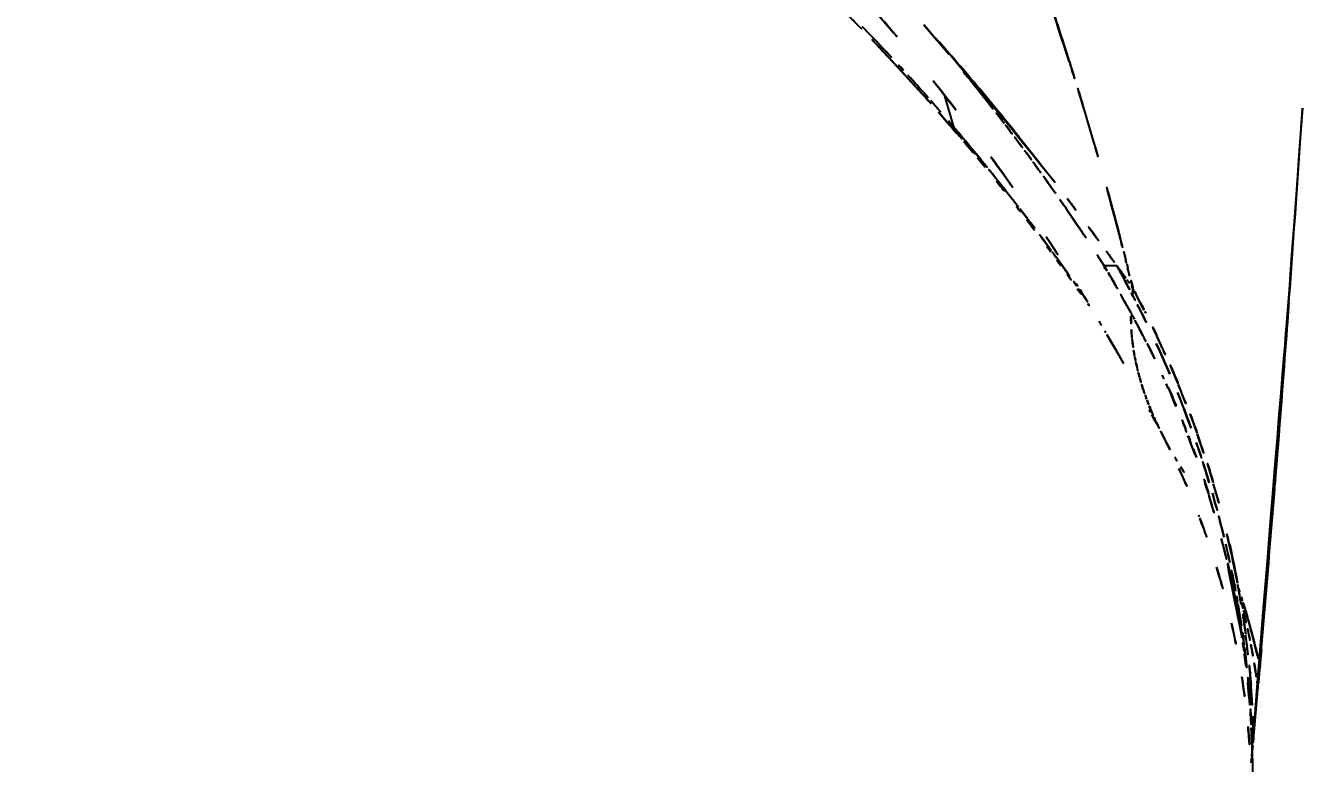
# Model space of a CAD drawing. Extents: x 16296660632 to 16296668616, y -37409619871 to -37409616241.
# Drawn here: x 16296666260.93 to 16296666274.26, y -37409616805.33 to -37409616797.63 of the extents above; entities that cross this region are included whole.
import ezdxf

# ---------------------------------------------------------------- set-up
doc = ezdxf.new("R2010")
doc.units = 0
doc.header["$LTSCALE"] = 10
doc.header["$MEASUREMENT"] = 0
doc.header["$PDMODE"] = 3
doc.header["$PDSIZE"] = -10
doc.layers.get('0').update_dxf_attribs({"linetype": 'CONTINUOUS'})
doc.layers.get('DEFPOINTS').update_dxf_attribs({"linetype": 'CONTINUOUS'})
doc.styles.add('Daelim Dimension', font='')
doc.styles.get('Daelim Dimension').set_extended_font_data('나눔고딕')
doc.dimstyles.new('DEFAULT', dxfattribs={"dimscale": 2, "dimtxt": 2, "dimasz": 2, "dimexe": 0, "dimexo": 2, "dimgap": 1, "dimtad": 1, "dimdec": 1, "dimzin": 9, "dimdsep": 46, "dimtxsty": 'Daelim Dimension', "dimcen": 0.5, "dimclrd": 252, "dimclre": 252, "dimclrt": 3, "dimadec": 1, "dimazin": 0, "dimtfac": 1, "dimtdec": 1, "dimtix": 1, "dimtmove": 0, "dimatfit": 3, "dimfxl": 1, "dimtolj": 1, "dimtzin": 1, "dimlwd": 9, "dimlwe": 9, "dimarcsym": 0})

# ---------------------------------------------------------------- blocks, each defined once
blk = doc.blocks.new('*D16')
at = {"color": 5, "lineweight": 9, "transparency": 16777216}
for p, q in [((16296666467.47109, -37409616640.80376), (16296666467.47109, -37409616937.17432)), ((16296666147.47109, -37409616641.1646), (16296666147.47109, -37409616937.17432)), ((16296666151.47109, -37409616937.17432), (16296666463.47109, -37409616937.17432))]:
    blk.add_line(p, q, dxfattribs=at)
at = {"color": 5, "transparency": 16777216}
for points in [[(16296666151.47109, -37409616936.50766), (16296666151.47109, -37409616937.84099), (16296666147.47109, -37409616937.17432)], [(16296666463.47109, -37409616936.50766), (16296666463.47109, -37409616937.84099), (16296666467.47109, -37409616937.17432)]]:
    blk.add_solid(points, dxfattribs=at)
at = {"layer": 'DEFPOINTS', "color": 0, "transparency": 16777216}
for p in [(16296666467.47109, -37409616636.80376), (16296666147.47109, -37409616637.1646), (16296666467.47109, -37409616937.17432)]:
    blk.add_point(p, dxfattribs=at)
at = {"color": 7, "transparency": 16777216, "insert": (16296666291.23105, -37409616918.8224), "char_height": 30, "attachment_point": 5, "style": 'Daelim Dimension'}
blk.add_mtext('\\A1;320', dxfattribs=at)

msp = doc.modelspace()

# ---------------------------------------------------------------- linework, layer by layer
at = {"linetype": 'Continuous'}
for p, q in [((16296666270.52173, -37409616798.359207), (16296666270.615959, -37409616798.683563)), ((16296666272.321199, -37409616800.132828), (16296666272.18895, -37409616800.132828)), ((16296666272.200331, -37409616800.169891), (16296666272.189011, -37409616800.13295)), ((16296666272.469391, -37409616800.625999), (16296666272.473049, -37409616800.637833)), ((16296666273.28927, -37409616802.540199), (16296666273.27844, -37409616802.50592)), ((16296666273.73431, -37409616805.203667), (16296666274.073139, -37409616821.574501))]:
    msp.add_line(p, q, dxfattribs=at)
for points, start_tangent, end_tangent in [([(16296666271.82469, -37409616798.00174), (16296666271.334351, -37409616796.556641)], (-0.302504083, 0.953148089), (-0.339669918, 0.940544708)), ([(16296666269.778589, -37409616797.454758), (16296666270.40254, -37409616798.202522)], (0.657638521, -0.753333642), (0.623458231, -0.781856658)), ([(16296666269.524361, -37409616797.528122), (16296666269.603201, -37409616797.607918), (16296666269.76409, -37409616797.773293)], (0.704683884, -0.709521405), (0.693557856, -0.720400931)), ([(16296666269.661909, -37409616797.634956), (16296666269.90103, -37409616797.885483), (16296666270.140129, -37409616798.143822)], (0.696110413, -0.717934741), (0.673512058, -0.739176236)), ([(16296666269.966761, -37409616797.955437), (16296666269.841061, -37409616797.821793), (16296666269.59577, -37409616797.567413)], (-0.682023369, 0.73133038), (-0.699926647, 0.714214736)), ([(16296666270.306431, -37409616797.617447), (16296666270.97286, -37409616798.425041)], (0.655585466, -0.755120982), (0.617729206, -0.786390887)), ([(16296666270.564751, -37409616797.908821), (16296666270.306431, -37409616797.617447)], (-0.657780744, 0.753209462), (-0.669009654, 0.743253713)), ([(16296666269.76409, -37409616797.773293), (16296666269.8463, -37409616797.859154), (16296666270.100309, -37409616798.130402), (16296666270.366461, -37409616798.424797), (16296666270.45817, -37409616798.528793)], (0.693557856, -0.720400931), (0.659079166, -0.752073569)), ([(16296666270.094179, -37409616798.093262), (16296666269.966761, -37409616797.955437)], (-0.675695856, 0.737180514), (-0.682023369, 0.73133038)), ([(16296666270.97287, -37409616798.425041), (16296666270.306721, -37409616797.617889)], (-0.617910885, 0.786248141), (-0.654862183, 0.755748319)), ([(16296666270.56464, -37409616797.908913), (16296666271.07655, -37409616798.512604), (16296666271.802851, -37409616799.431763)], (0.65773528, -0.753249163), (0.605054423, -0.796184115)), ([(16296666271.82538, -37409616798.001534), (16296666271.966761, -37409616798.458931)], (0.301514129, -0.953461709), (0.289066754, -0.957308943)), ([(16296666270.352819, -37409616798.380463), (16296666270.222919, -37409616798.234947), (16296666270.094179, -37409616798.093262)], (-0.662646726, 0.748932117), (-0.675695856, 0.737180514)), ([(16296666270.140129, -37409616798.143822), (16296666270.352739, -37409616798.380531)], (0.673512058, -0.739176236), (0.662861727, -0.748741832)), ([(16296666271.675831, -37409616799.265518), (16296666271.00465, -37409616798.425598), (16296666270.564751, -37409616797.908821)], (-0.610230658, 0.792223797), (-0.657780744, 0.753209462)), ([(16296666270.40254, -37409616798.202522), (16296666271.005581, -37409616798.994789)], (0.623458231, -0.781856658), (0.587640376, -0.809122233)), ([(16296666271.96661, -37409616798.458969), (16296666271.82469, -37409616798.00174)], (-0.2903134, 0.956931622), (-0.302504083, 0.953148089)), ([(16296666270.37862, -37409616798.409813), (16296666270.61606, -37409616798.68354)], (0.661529304, -0.749919315), (0.648912292, -0.760863219)), ([(16296666270.483891, -37409616798.529961), (16296666270.352819, -37409616798.380463)], (-0.655818426, 0.754918666), (-0.662646726, 0.748932117)), ([(16296666270.45817, -37409616798.528793), (16296666270.646231, -37409616798.746269), (16296666270.763109, -37409616798.884407)], (0.659079166, -0.752073569), (0.642700107, -0.766117858)), ([(16296666270.97286, -37409616798.425041), (16296666271.11665, -37409616798.610046)], (0.617729207, -0.786390887), (0.60951365, -0.792775574)), ([(16296666271.116671, -37409616798.610039), (16296666270.97287, -37409616798.425041)], (-0.609508656, 0.792779414), (-0.617910885, 0.786248141)), ([(16296666271.966761, -37409616798.458931), (16296666272.35775, -37409616799.855431)], (0.289066754, -0.957308943), (0.249695498, -0.968324408)), ([(16296666274.258921, -37409616798.489273), (16296666274.02018, -37409616801.823341), (16296666273.83033, -37409616804.141212)], (-0.065403279, -0.997858913), (-0.086997639, -0.996208518)), ([(16296666270.61606, -37409616798.68354), (16296666270.483891, -37409616798.529961)], (-0.648759426, 0.760993566), (-0.655818427, 0.754918665)), ([(16296666271.11665, -37409616798.610046), (16296666271.18474, -37409616798.699074)], (0.60951365, -0.792775574), (0.605532115, -0.79582087)), ([(16296666271.184759, -37409616798.699074), (16296666271.116671, -37409616798.610039)], (-0.605474038, 0.795865057), (-0.609508656, 0.792779414)), ([(16296666270.615959, -37409616798.683563), (16296666270.892969, -37409616799.014931)], (0.648836636, -0.760927737), (0.633884017, -0.773428117)), ([(16296666270.61599, -37409616798.683601), (16296666270.66927, -37409616798.762329)], (0.537316593, -0.843380625), (0.582978104, -0.812487864)), ([(16296666270.669069, -37409616798.762444), (16296666270.61606, -37409616798.68354)], (-0.578139024, 0.815938275), (-0.536911652, 0.843638476)), ([(16296666270.68766, -37409616798.768242), (16296666270.680929, -37409616798.760292), (16296666270.616039, -37409616798.683548)], (-0.646112805, 0.763241929), (-0.643886617, 0.765120921)), ([(16296666270.66927, -37409616798.762329), (16296666270.76063, -37409616798.879128)], (0.582978104, -0.812487864), (0.647535058, -0.762035661)), ([(16296666270.76313, -37409616798.884399), (16296666270.669069, -37409616798.762444)], (-0.642480793, 0.766301789), (-0.578139024, 0.815938275)), ([(16296666270.892981, -37409616799.014931), (16296666270.87463, -37409616798.992569), (16296666270.807249, -37409616798.910957), (16296666270.73946, -37409616798.829643), (16296666270.68766, -37409616798.768242)], (-0.633888215, 0.773424677), (-0.646112806, 0.763241929)), ([(16296666271.18474, -37409616798.699074), (16296666271.2978, -37409616798.848984)], (0.605532115, -0.79582087), (0.598786174, -0.800908932)), ([(16296666271.2978, -37409616798.848984), (16296666271.184759, -37409616798.699074)], (-0.598692729, 0.800978786), (-0.605474038, 0.795865057)), ([(16296666270.759939, -37409616798.879707), (16296666270.78203, -37409616798.906197)], (0.640855834, -0.767661253), (0.64010661, -0.768286097)), ([(16296666270.76063, -37409616798.879128), (16296666270.81012, -37409616798.935066)], (0.647535058, -0.762035661), (0.677172315, -0.735824474)), ([(16296666270.781839, -37409616798.906357), (16296666270.76313, -37409616798.884399)], (-0.654204541, 0.756317671), (-0.642480793, 0.766301788)), ([(16296666270.78203, -37409616798.906197), (16296666270.78566, -37409616798.910553), (16296666270.866421, -37409616799.007912)], (0.64010661, -0.768286098), (0.636808289, -0.77102218)), ([(16296666270.81012, -37409616798.935066), (16296666270.88599, -37409616799.013008)], (0.677172315, -0.735824474), (0.717182203, -0.696885706)), ([(16296666271.2978, -37409616798.848984), (16296666271.397711, -37409616798.983673)], (0.598786174, -0.800908932), (0.592680001, -0.805438028)), ([(16296666271.39769, -37409616798.983673), (16296666271.2978, -37409616798.848984)], (-0.592612615, 0.805487609), (-0.598692729, 0.800978786)), ([(16296666272.360001, -37409616799.854828), (16296666271.96661, -37409616798.458969)], (-0.251768608, 0.96778746), (-0.2903134, 0.956931622)), ([(16296666270.866421, -37409616799.007912), (16296666271.06435, -37409616799.250618)], (0.636808289, -0.771022181), (0.626635693, -0.77931233)), ([(16296666270.892969, -37409616799.014931), (16296666271.082781, -37409616799.249741)], (0.633884017, -0.773428117), (0.623388983, -0.781911872)), ([(16296666271.29521, -37409616799.520409), (16296666271.140169, -37409616799.322029), (16296666271.0082, -37409616799.1567), (16296666270.89535, -37409616799.017822)], (-0.611393611, 0.791326641), (-0.633754938, 0.773533889)), ([(16296666271.005581, -37409616798.994789), (16296666271.584539, -37409616799.831444)], (0.587640376, -0.809122233), (0.55018789, -0.835040888)), ([(16296666271.397711, -37409616798.983673), (16296666271.47945, -37409616799.09549)], (0.592680001, -0.805438028), (0.587578418, -0.809167228)), ([(16296666271.479429, -37409616799.095497), (16296666271.39769, -37409616798.983673)], (-0.587574239, 0.809170263), (-0.592612615, 0.805487609)), ([(16296666271.47945, -37409616799.09549), (16296666271.601521, -37409616799.265312)], (0.587578418, -0.809167228), (0.579775333, -0.814776389)), ([(16296666271.604549, -37409616799.269569), (16296666271.479429, -37409616799.095497)], (-0.579747772, 0.814796), (-0.587574239, 0.809170263)), ([(16296666271.06435, -37409616799.250618), (16296666271.27404, -37409616799.515709)], (0.626635693, -0.77931233), (0.614224839, -0.789131071)), ([(16296666271.082781, -37409616799.249741), (16296666271.308319, -37409616799.537376)], (0.623388983, -0.781911872), (0.610638856, -0.791909204)), ([(16296666271.604549, -37409616799.269569), (16296666271.79948, -37409616799.548187)], (0.579578923, -0.814916114), (0.566978295, -0.823732731)), ([(16296666271.804331, -37409616799.555054), (16296666271.604549, -37409616799.269569)], (-0.566950374, 0.823751949), (-0.579747772, 0.814796)), ([(16296666271.893829, -37409616799.551857), (16296666271.675831, -37409616799.265518)], (-0.60128176, 0.799037074), (-0.610230658, 0.792223797)), ([(16296666271.802851, -37409616799.431763), (16296666272.035801, -37409616799.742027)], (0.605054424, -0.796184115), (0.595778633, -0.803148691)), ([(16296666273.746531, -37409616805.040367), (16296666274.066919, -37409616801.185173), (16296666274.259489, -37409616798.489311)], (0.089256975, 0.996008631), (0.066354507, 0.997796111)), ([(16296666271.27404, -37409616799.515709), (16296666271.380461, -37409616799.653526)], (0.61422484, -0.789131071), (0.608135482, -0.793833254)), ([(16296666271.308319, -37409616799.537376), (16296666271.528469, -37409616799.827667)], (0.610638856, -0.791909204), (0.597865751, -0.801596247)), ([(16296666271.378599, -37409616799.629013), (16296666271.29521, -37409616799.520409)], (-0.606603112, 0.795004821), (-0.611393611, 0.791326641)), ([(16296666271.79948, -37409616799.548187), (16296666272.18895, -37409616800.132828)], (0.566978295, -0.823732731), (0.542054643, -0.840343242)), ([(16296666271.380461, -37409616799.653526), (16296666271.589531, -37409616799.930763)], (0.608135482, -0.793833254), (0.596050347, -0.802947062)), ([(16296666271.46335, -37409616799.740799), (16296666271.399309, -37409616799.656197), (16296666271.378599, -37409616799.629013)], (-0.601686283, 0.798732507), (-0.606603111, 0.795004821)), ([(16296666271.99917, -37409616799.842911), (16296666271.804331, -37409616799.555054)], (-0.554085875, 0.832459515), (-0.566950374, 0.823751949)), ([(16296666272.108971, -37409616799.841042), (16296666271.893829, -37409616799.551857)], (-0.592555999, 0.805529259), (-0.60128176, 0.799037074)), ([(16296666272.035801, -37409616799.742027), (16296666272.27631, -37409616800.070343)], (0.595778633, -0.803148691), (0.586133229, -0.810214686)), ([(16296666271.54937, -37409616799.855743), (16296666271.46335, -37409616799.740799)], (-0.596641922, 0.802507581), (-0.601686283, 0.798732506)), ([(16296666271.528469, -37409616799.827667), (16296666271.743299, -37409616800.120552)], (0.597865751, -0.801596248), (0.58505286, -0.810995161)), ([(16296666271.584539, -37409616799.831444), (16296666271.895531, -37409616800.316818)], (0.55018789, -0.835040888), (0.52876075, -0.848770917)), ([(16296666272.35775, -37409616799.855431), (16296666272.41305, -37409616800.072807)], (0.249695498, -0.968324408), (0.243378498, -0.969931393)), ([(16296666271.63661, -37409616799.973877), (16296666271.54937, -37409616799.855743)], (-0.59146971, 0.806327218), (-0.596641922, 0.802507581)), ([(16296666271.589531, -37409616799.930763), (16296666271.69496, -37409616800.073952)], (0.596050347, -0.802947062), (0.589742077, -0.807591656)), ([(16296666271.81455, -37409616800.219856), (16296666271.65202, -37409616799.994904), (16296666271.63661, -37409616799.973877)], (-0.580742572, 0.814087259), (-0.59146971, 0.806327218)), ([(16296666272.189011, -37409616800.13295), (16296666271.99917, -37409616799.842911)], (-0.541158802, 0.840920419), (-0.554085875, 0.832459515)), ([(16296666272.27622, -37409616800.070396), (16296666272.108971, -37409616799.841042)], (-0.585855081, 0.810415834), (-0.592556, 0.805529259)), ([(16296666272.415409, -37409616800.070587), (16296666272.360001, -37409616799.854828)], (-0.245628843, 0.969363952), (-0.251768608, 0.96778746)), ([(16296666271.69496, -37409616800.073952), (16296666271.8016, -37409616800.221222)], (0.589742077, -0.807591656), (0.583249862, -0.812292804)), ([(16296666271.743299, -37409616800.120552), (16296666271.953091, -37409616800.416237)], (0.58505286, -0.810995161), (0.572189441, -0.820121481)), ([(16296666272.18895, -37409616800.132828), (16296666272.230379, -37409616800.202873)], (0.511658054, -0.859189173), (0.506651995, -0.862150658)), ([(16296666272.27631, -37409616800.070343), (16296666272.322519, -37409616800.134369)], (0.586133229, -0.810214686), (0.58427203, -0.811557881)), ([(16296666272.321211, -37409616800.132874), (16296666272.37579, -37409616800.234337), (16296666272.430071, -37409616800.336327), (16296666272.484051, -37409616800.438797)], (0.475556, -0.87968545), (0.464137364, -0.885763234)), ([(16296666272.322519, -37409616800.134369), (16296666272.48945, -37409616800.368279)], (0.584272031, -0.811557881), (0.577527883, -0.81637096)), ([(16296666272.41305, -37409616800.072807), (16296666272.43321, -37409616800.153572)], (0.243378498, -0.969931393), (0.241018265, -0.97052058)), ([(16296666272.43576, -37409616800.151321), (16296666272.415409, -37409616800.070587)], (-0.243318962, 0.96994633), (-0.245628843, 0.969363952)), ([(16296666271.8016, -37409616800.221222), (16296666271.909081, -37409616800.3722)], (0.583249862, -0.812292804), (0.576632638, -0.81700355)), ([(16296666271.905109, -37409616800.347717), (16296666271.81455, -37409616800.219856)], (-0.575189227, 0.818020387), (-0.580742572, 0.814087259)), ([(16296666272.220631, -37409616800.187202), (16296666272.18898, -37409616800.132843)], (-0.502009337, 0.864862201), (-0.504169069, 0.863604973)), ([(16296666272.230379, -37409616800.202873), (16296666272.47493, -37409616800.637207)], (0.506651994, -0.862150658), (0.473908136, -0.880574289)), ([(16296666272.252159, -37409616800.241676), (16296666272.220631, -37409616800.187202)], (-0.499843931, 0.866115492), (-0.502009337, 0.8648622)), ([(16296666272.31485, -37409616800.350937), (16296666272.28356, -37409616800.296249), (16296666272.252159, -37409616800.241676)], (-0.495496694, 0.868609824), (-0.499843932, 0.866115491)), ([(16296666272.41482, -37409616800.263489), (16296666272.37743, -37409616800.211166), (16296666272.321211, -37409616800.132874)], (-0.580683245, 0.814129578), (-0.584250325, 0.811573507)), ([(16296666272.456779, -37409616800.385246), (16296666272.321211, -37409616800.132874)], (-0.463777056, 0.885951941), (-0.482441438, 0.875928227)), ([(16296666272.45212, -37409616800.31588), (16296666272.433479, -37409616800.28968), (16296666272.41482, -37409616800.263489)], (-0.579282549, 0.815126817), (-0.580683245, 0.814129577)), ([(16296666272.43321, -37409616800.153572), (16296666272.48608, -37409616800.369499)], (0.241018265, -0.97052058), (0.234673028, -0.972074364)), ([(16296666272.48945, -37409616800.368279), (16296666272.43576, -37409616800.151321)], (-0.237077053, 0.97149085), (-0.243318962, 0.96994633)), ([(16296666271.895531, -37409616800.316818), (16296666271.93795, -37409616800.385193)], (0.52876075, -0.848770917), (0.525774683, -0.850623878)), ([(16296666271.909081, -37409616800.3722), (16296666272.017639, -37409616800.527367)], (0.576632637, -0.81700355), (0.569871992, -0.82173348)), ([(16296666271.94067, -37409616800.398453), (16296666271.905109, -37409616800.347717)], (-0.572990766, 0.819561823), (-0.575189227, 0.818020387)), ([(16296666271.93795, -37409616800.385193), (16296666272.136511, -37409616800.712479)], (0.525774683, -0.850623878), (0.511584576, -0.859232926)), ([(16296666272.46946, -37409616800.625969), (16296666272.37706, -37409616800.460632), (16296666272.31485, -37409616800.350937)], (-0.48454484, 0.874766425), (-0.495496694, 0.868609824)), ([(16296666272.48933, -37409616800.368347), (16296666272.45212, -37409616800.31588)], (-0.577888376, 0.816115816), (-0.579282549, 0.815126817)), ([(16296666272.484529, -37409616800.438553), (16296666272.456779, -37409616800.385246)], (-0.459735093, 0.888056104), (-0.463777056, 0.885951942)), ([(16296666272.484051, -37409616800.438797), (16296666272.48637, -37409616800.416397), (16296666272.48819, -37409616800.392998), (16296666272.48933, -37409616800.368347)], (0.116932226, 0.993139897), (0.031560993, 0.999501828)), ([(16296666272.48937, -37409616800.368317), (16296666272.48819, -37409616800.393372), (16296666272.48641, -37409616800.416878), (16296666272.48406, -37409616800.438797)], (-0.034343226, -0.999410097), (-0.124097898, -0.992269979)), ([(16296666272.48608, -37409616800.369499), (16296666272.514759, -37409616800.423248)], (0.473049746, -0.881035719), (0.468253402, -0.883594223)), ([(16296666272.517839, -37409616800.4217), (16296666272.48937, -37409616800.368317)], (-0.468176554, 0.883634944), (-0.472937073, 0.881096207)), ([(16296666271.99667, -37409616800.478897), (16296666271.94067, -37409616800.398453)], (-0.569508456, 0.821985473), (-0.572990766, 0.819561823)), ([(16296666272.017639, -37409616800.527367), (16296666272.053841, -37409616800.579727)], (0.569871991, -0.821733481), (0.567598211, -0.823305697)), ([(16296666272.48406, -37409616800.438797), (16296666272.557751, -37409616800.581863)], (0.464166977, -0.885747716), (0.451704125, -0.8921678)), ([(16296666272.568741, -37409616800.604103), (16296666272.484529, -37409616800.438553)], (-0.446956242, 0.894555822), (-0.459735093, 0.888056104)), ([(16296666272.514759, -37409616800.423248), (16296666272.73736, -37409616800.866898)], (0.468253402, -0.883594223), (0.428376027, -0.903600564)), ([(16296666272.60401, -37409616800.587677), (16296666272.517839, -37409616800.4217)], (-0.453326002, 0.891344791), (-0.468176555, 0.883634944)), ([(16296666272.46875, -37409616800.656052), (16296666272.477409, -37409616800.865059)], (-0.010384802, -0.999946076), (0.09118422, -0.995834041)), ([(16296666272.47493, -37409616800.637207), (16296666272.510401, -37409616800.70359)], (0.473908136, -0.880574289), (0.468641806, -0.883388282)), ([(16296666272.50399, -37409616800.689049), (16296666272.47543, -37409616800.636932)], (-0.478118915, 0.878295111), (-0.483108517, 0.875560484)), ([(16296666272.557751, -37409616800.581863), (16296666272.73275, -37409616800.943108)], (0.451704125, -0.8921678), (0.420034507, -0.907508134)), ([(16296666272.589041, -37409616800.644913), (16296666272.568741, -37409616800.604103)], (-0.443753105, 0.896149084), (-0.446956242, 0.894555821)), ([(16296666272.61504, -37409616800.697731), (16296666272.589041, -37409616800.644913)], (-0.43957677, 0.898205023), (-0.443753106, 0.896149084)), ([(16296666272.62459, -37409616800.628349), (16296666272.60401, -37409616800.587677)], (-0.449676483, 0.893191503), (-0.453326001, 0.891344791)), ([(16296666272.136511, -37409616800.712479), (16296666272.194731, -37409616800.810806)], (0.511584576, -0.859232926), (0.507354539, -0.861737415)), ([(16296666272.194731, -37409616800.810806), (16296666272.217831, -37409616800.850143)], (0.507354539, -0.861737415), (0.505667249, -0.862728598)), ([(16296666272.477221, -37409616800.865067), (16296666272.46867, -37409616800.696617)], (-0.091113203, 0.995840542), (-0.00892177, 0.9999602)), ([(16296666272.510401, -37409616800.70359), (16296666272.793699, -37409616801.273438)], (0.468641806, -0.883388283), (0.420502787, -0.907291247)), ([(16296666272.739201, -37409616800.862823), (16296666272.62459, -37409616800.628349)], (-0.428540463, 0.90352259), (-0.449676483, 0.893191503)), ([(16296666272.217831, -37409616800.850143), (16296666272.659491, -37409616801.637917)], (0.50566725, -0.862728597), (0.47234779, -0.881412256)), ([(16296666272.477409, -37409616800.865059), (16296666272.483351, -37409616800.921806)], (0.09118422, -0.995834041), (0.116842102, -0.993150504)), ([(16296666272.48317, -37409616800.921829), (16296666272.477221, -37409616800.865067)], (-0.117059395, 0.993124916), (-0.091113203, 0.995840542)), ([(16296666272.483351, -37409616800.921806), (16296666272.50843, -37409616801.084709)], (0.116842102, -0.993150504), (0.186248161, -0.982502734)), ([(16296666272.717859, -37409616801.103737), (16296666272.511551, -37409616800.702957)], (-0.4383321, 0.89881309), (-0.476786218, 0.879019284)), ([(16296666272.87414, -37409616801.263153), (16296666272.61504, -37409616800.697731)], (-0.392610383, 0.919704891), (-0.439576769, 0.898205023)), ([(16296666272.73275, -37409616800.943108), (16296666272.955311, -37409616801.457047)], (0.420034507, -0.907508134), (0.374376898, -0.927276624)), ([(16296666272.73736, -37409616800.866898), (16296666272.96207, -37409616801.37355)], (0.428376026, -0.903600564), (0.382066562, -0.924134807)), ([(16296666272.507099, -37409616801.078247), (16296666272.48317, -37409616800.921829)], (-0.184289431, 0.982872019), (-0.117059395, 0.993124916)), ([(16296666272.9629, -37409616801.366753), (16296666272.739201, -37409616800.862823)], (-0.38249564, 0.923957296), (-0.428540463, 0.90352259)), ([(16296666272.50843, -37409616801.084709), (16296666272.528179, -37409616801.178917)], (0.186248161, -0.982502734), (0.223718537, -0.974653793)), ([(16296666272.528151, -37409616801.178917), (16296666272.507099, -37409616801.078247)], (-0.22446652, 0.974481801), (-0.184289431, 0.982872019)), ([(16296666272.528179, -37409616801.178917), (16296666272.561041, -37409616801.307182)], (0.223718537, -0.974653793), (0.271926594, -0.962317997)), ([(16296666272.558371, -37409616801.297462), (16296666272.55608, -37409616801.289223), (16296666272.528151, -37409616801.178917)], (-0.268978984, 0.963146046), (-0.22446652, 0.974481802)), ([(16296666272.561041, -37409616801.307182), (16296666272.594009, -37409616801.415443)], (0.271926594, -0.962317997), (0.310335216, -0.95062719)), ([(16296666272.59412, -37409616801.415413), (16296666272.558371, -37409616801.297462)], (-0.310692959, 0.950510329), (-0.268978984, 0.963146046)), ([(16296666272.793699, -37409616801.273438), (16296666272.83637, -37409616801.366623)], (0.420502787, -0.907291247), (0.412125628, -0.911127031)), ([(16296666272.94021, -37409616801.591278), (16296666272.717859, -37409616801.103737)], (-0.391228076, 0.920293753), (-0.4383321, 0.89881309)), ([(16296666272.594009, -37409616801.415443), (16296666272.63603, -37409616801.535378)], (0.310335216, -0.95062719), (0.350430158, -0.936588866)), ([(16296666272.63204, -37409616801.524223), (16296666272.59412, -37409616801.415413)], (-0.346983134, 0.937871369), (-0.310692959, 0.950510329)), ([(16296666272.83637, -37409616801.366623), (16296666272.890261, -37409616801.487717)], (0.412125628, -0.911127031), (0.401024059, -0.916067521)), ([(16296666273.097851, -37409616801.829338), (16296666272.87414, -37409616801.263153)], (-0.341353852, 0.939934864), (-0.392610383, 0.919704891)), ([(16296666272.955311, -37409616801.457047), (16296666273.150949, -37409616801.979057)], (0.374376898, -0.927276624), (0.327108498, -0.944986788)), ([(16296666272.96207, -37409616801.37355), (16296666273.159401, -37409616801.887787)], (0.382066562, -0.924134807), (0.334038676, -0.942559368)), ([(16296666272.63603, -37409616801.535378), (16296666272.67975, -37409616801.645859)], (0.350430158, -0.936588866), (0.38499108, -0.922920294)), ([(16296666272.679899, -37409616801.645798), (16296666272.63204, -37409616801.524223)], (-0.384941557, 0.92294095), (-0.346983134, 0.937871369)), ([(16296666272.890261, -37409616801.487717), (16296666273.012871, -37409616801.779556)], (0.401024059, -0.916067521), (0.373273945, -0.927721166)), ([(16296666273.15966, -37409616801.878609), (16296666272.9629, -37409616801.366753)], (-0.334708964, 0.942321553), (-0.382495639, 0.923957297)), ([(16296666272.659491, -37409616801.637917), (16296666272.686581, -37409616801.688606)], (0.47234779, -0.881412256), (0.470233725, -0.882541922)), ([(16296666272.67975, -37409616801.645859), (16296666272.73357, -37409616801.768051)], (0.384991081, -0.922920293), (0.420514459, -0.907285837)), ([(16296666272.686581, -37409616801.688606), (16296666272.810631, -37409616801.924583)], (0.470233726, -0.882541922), (0.460439728, -0.887690969)), ([(16296666272.729179, -37409616801.758217), (16296666272.679899, -37409616801.645798)], (-0.417574294, 0.908642784), (-0.384941557, 0.92294095)), ([(16296666273.041981, -37409616801.839638), (16296666272.94021, -37409616801.591278)], (-0.367030957, 0.930208727), (-0.391228076, 0.920293753)), ([(16296666272.73357, -37409616801.768051), (16296666272.810631, -37409616801.924583)], (0.420514459, -0.907285837), (0.46186439, -0.886950554)), ([(16296666272.810699, -37409616801.924538), (16296666272.729179, -37409616801.758217)], (-0.461502214, 0.887139057), (-0.417574294, 0.908642784)), ([(16296666273.012871, -37409616801.779556), (16296666273.038019, -37409616801.84269)], (0.373273945, -0.927721166), (0.367086118, -0.930186961)), ([(16296666273.038019, -37409616801.84269), (16296666273.06402, -37409616801.909248)], (0.367086117, -0.930186961), (0.360529858, -0.932747673)), ([(16296666273.085979, -37409616801.953117), (16296666273.041981, -37409616801.839638)], (-0.35591918, 0.93451674), (-0.367030957, 0.930208727)), ([(16296666272.81093, -37409616801.925148), (16296666272.84314, -37409616801.985733)], (0.462007399, -0.88687607), (0.47676173, -0.879032567)), ([(16296666272.811171, -37409616801.925034), (16296666272.96999, -37409616802.249763)], (0.459883193, -0.887979419), (0.418777385, -0.908088928)), ([(16296666272.84314, -37409616801.985733), (16296666272.852409, -37409616802.002724), (16296666272.92495, -37409616802.12989)], (0.47676173, -0.879032567), (0.509753365, -0.860320584)), ([(16296666273.06402, -37409616801.909248), (16296666273.243481, -37409616802.41243)], (0.360529858, -0.932747673), (0.311160917, -0.95035724)), ([(16296666273.1534, -37409616802.135353), (16296666273.13612, -37409616802.087601), (16296666273.085979, -37409616801.953117)], (-0.337995382, 0.941147768), (-0.35591918, 0.93451674)), ([(16296666273.150949, -37409616801.979057), (16296666273.286381, -37409616802.397453)], (0.327108498, -0.944986788), (0.288638176, -0.95743825)), ([(16296666273.159401, -37409616801.887787), (16296666273.3286, -37409616802.407677)], (0.334038676, -0.942559368), (0.28456122, -0.95865787)), ([(16296666272.92495, -37409616802.12989), (16296666272.986509, -37409616802.230812)], (0.509753365, -0.860320584), (0.531488299, -0.847065634)), ([(16296666273.28628, -37409616802.397469), (16296666273.097851, -37409616801.829338)], (-0.288126679, 0.957592302), (-0.341353852, 0.939934864)), ([(16296666273.3286, -37409616802.396271), (16296666273.15966, -37409616801.878609)], (-0.285464272, 0.958389352), (-0.334708964, 0.942321553)), ([(16296666272.96999, -37409616802.249763), (16296666273.174879, -37409616802.735046)], (0.418777385, -0.908088928), (0.359024825, -0.93332801)), ([(16296666272.986509, -37409616802.230812), (16296666273.08539, -37409616802.382133)], (0.531488298, -0.847065634), (0.561955311, -0.827167594)), ([(16296666273.27845, -37409616802.505913), (16296666273.1534, -37409616802.135353)], (-0.301349246, 0.953513834), (-0.337995382, 0.941147768)), ([(16296666273.243481, -37409616802.41243), (16296666273.28479, -37409616802.541473)], (0.311160917, -0.95035724), (0.298548834, -0.95439436)), ([(16296666273.3286, -37409616802.407677), (16296666273.469339, -37409616802.931679)], (0.28456122, -0.95865787), (0.233946138, -0.972249559)), ([(16296666273.28479, -37409616802.541473), (16296666273.411579, -37409616802.980957)], (0.298548834, -0.95439436), (0.255708829, -0.966753844)), ([(16296666273.318781, -37409616802.507004), (16296666273.44091, -37409616802.965843)], (0.278501965, -0.960435659), (0.235745339, -0.971814867)), ([(16296666273.440531, -37409616802.965927), (16296666273.28628, -37409616802.397469)], (-0.235516658, 0.971870312), (-0.288126679, 0.957592302)), ([(16296666273.174879, -37409616802.735046), (16296666273.18679, -37409616802.766197)], (0.359024826, -0.93332801), (0.355244933, -0.934773254)), ([(16296666273.18679, -37409616802.766197), (16296666273.36268, -37409616803.279129)], (0.355244933, -0.934773255), (0.293173347, -0.956059302)), ([(16296666273.5823, -37409616803.445717), (16296666273.3286, -37409616802.396271)], (-0.183290035, 0.983058881), (-0.285464272, 0.958389352)), ([(16296666273.62089, -37409616803.961189), (16296666273.56105, -37409616803.618843), (16296666273.27845, -37409616802.505913)], (-0.154722366, 0.98795799), (-0.301349246, 0.953513834)), ([(16296666273.469339, -37409616802.931679), (16296666273.58152, -37409616803.458633)], (0.233946138, -0.972249559), (0.182208126, -0.983259985)), ([(16296666273.411579, -37409616802.980957), (16296666273.54368, -37409616803.543938)], (0.255708829, -0.966753844), (0.201026231, -0.979585859)), ([(16296666273.458561, -37409616803.039726), (16296666273.561689, -37409616803.530296)], (0.228810952, -0.973470877), (0.182418876, -0.983220908)), ([(16296666273.561569, -37409616803.530312), (16296666273.440531, -37409616802.965927)], (-0.183813866, 0.982961069), (-0.235516658, 0.971870312)), ([(16296666273.36268, -37409616803.279129), (16296666273.518379, -37409616803.861717)], (0.293173347, -0.956059302), (0.222876451, -0.974846699)), ([(16296666273.58152, -37409616803.458633), (16296666273.66501, -37409616803.986992)], (0.182208126, -0.983259985), (0.129790195, -0.991541479)), ([(16296666273.62636, -37409616803.978859), (16296666273.522499, -37409616803.414398)], (-0.151392304, 0.988473758), (-0.210384488, 0.977618723)), ([(16296666273.570299, -37409616803.577293), (16296666273.59967, -37409616803.747719)], (0.177941205, -0.984041121), (0.161685525, -0.986842333)), ([(16296666273.599939, -37409616803.747673), (16296666273.561569, -37409616803.530312)], (-0.163739527, 0.986503607), (-0.183813866, 0.982961069)), ([(16296666273.592911, -37409616803.502472), (16296666273.620899, -37409616803.589462)], (0.311194601, -0.950346211), (0.301398944, -0.953498126)), ([(16296666273.620899, -37409616803.589462), (16296666273.65102, -37409616803.686684)], (0.301398944, -0.953498126), (0.290412362, -0.956901594)), ([(16296666273.565201, -37409616803.651711), (16296666273.62023, -37409616803.961281)], (0.19048993, -0.98168915), (0.159286478, -0.987232403)), ([(16296666273.56929, -37409616803.650909), (16296666273.641399, -37409616804.084999)], (0.186450304, -0.982464393), (0.141212152, -0.989979357)), ([(16296666273.666691, -37409616803.976433), (16296666273.5823, -37409616803.445717)], (-0.130655468, 0.991427833), (-0.183290035, 0.983058881)), ([(16296666273.625919, -37409616803.660492), (16296666273.65465, -37409616803.779938)], (0.240952377, -0.97053694), (0.226807886, -0.973939517)), ([(16296666273.650881, -37409616803.686722), (16296666273.62064, -37409616803.589233)], (-0.290739035, 0.95680239), (-0.301765478, 0.953382188)), ([(16296666273.655001, -37409616803.779861), (16296666273.626261, -37409616803.660408)], (-0.226707052, 0.973962993), (-0.241213889, 0.970471978)), ([(16296666273.65102, -37409616803.686684), (16296666273.78524, -37409616804.18026)], (0.290412362, -0.956901594), (0.233978622, -0.972241742)), ([(16296666273.518379, -37409616803.861717), (16296666273.626699, -37409616804.424431)], (0.222876451, -0.974846699), (0.154920911, -0.987926875)), ([(16296666273.59967, -37409616803.747719), (16296666273.653629, -37409616804.118538)], (0.161685525, -0.986842333), (0.12625492, -0.99199783)), ([(16296666273.65085, -37409616804.088829), (16296666273.599939, -37409616803.747673)], (-0.131186523, 0.991357703), (-0.163739527, 0.986503607)), ([(16296666273.65465, -37409616803.779938), (16296666273.69875, -37409616803.980362)], (0.226807886, -0.973939517), (0.202901588, -0.979199135)), ([(16296666273.70466, -37409616804.007751), (16296666273.655001, -37409616803.779861)], (-0.199067213, 0.979985839), (-0.226707052, 0.973962993)), ([(16296666273.789829, -37409616804.199638), (16296666273.72566, -37409616803.947227), (16296666273.650881, -37409616803.686722)], (-0.23174681, 0.972776139), (-0.290739036, 0.95680239)), ([(16296666273.62023, -37409616803.961281), (16296666273.6415, -37409616804.099457)], (0.159286477, -0.987232403), (0.14489352, -0.989447254)), ([(16296666273.66501, -37409616803.986992), (16296666273.719931, -37409616804.514809)], (0.129790195, -0.991541479), (0.077045368, -0.997027588)), ([(16296666273.69875, -37409616803.980362), (16296666273.72963, -37409616804.136948)], (0.202901588, -0.979199135), (0.18406742, -0.98291362)), ([(16296666273.64613, -37409616804.13221), (16296666273.62089, -37409616803.961189)], (-0.137245809, 0.99053702), (-0.154722366, 0.98795799)), ([(16296666273.648529, -37409616804.131882), (16296666273.62636, -37409616803.978859)], (-0.135438035, 0.990785819), (-0.151392304, 0.988473758)), ([(16296666273.641399, -37409616804.084999), (16296666273.64889, -37409616804.13858)], (0.141212152, -0.989979357), (0.135626595, -0.990760025)), ([(16296666273.6415, -37409616804.099457), (16296666273.657841, -37409616804.216171)], (0.144893521, -0.989447254), (0.132508224, -0.991181906)), ([(16296666273.64889, -37409616804.13858), (16296666273.654659, -37409616804.181488)], (0.135626596, -0.990760025), (0.131152257, -0.991362237)), ([(16296666273.653629, -37409616804.118538), (16296666273.708309, -37409616804.661232)], (0.12625492, -0.99199783), (0.074100544, -0.997250776)), ([(16296666273.72983, -37409616804.136909), (16296666273.70466, -37409616804.007751)], (-0.183417815, 0.983035048), (-0.199067213, 0.979985839)), ([(16296666273.72963, -37409616804.136948), (16296666273.760071, -37409616804.309624)], (0.18406742, -0.98291362), (0.163134741, -0.986603799)), ([(16296666273.83033, -37409616804.141212), (16296666273.74951, -37409616805.040413)], (-0.086997639, -0.996208518), (-0.092179412, -0.995742415)), ([(16296666273.6574, -37409616804.21624), (16296666273.64613, -37409616804.13221)], (-0.128641814, 0.991691123), (-0.137245809, 0.99053702)), ([(16296666273.654659, -37409616804.181488), (16296666273.68948, -37409616804.480751)], (0.131152258, -0.991362237), (0.099905858, -0.994996894)), ([(16296666273.66663, -37409616804.271957), (16296666273.649441, -37409616804.138496)], (-0.120842604, 0.99267168), (-0.134747954, 0.990879906)), ([(16296666273.657841, -37409616804.216171), (16296666273.689329, -37409616804.480751)], (0.132508224, -0.991181906), (0.103629281, -0.994615992)), ([(16296666273.70859, -37409616804.64296), (16296666273.65085, -37409616804.088829)], (-0.075425928, 0.997151407), (-0.131186523, 0.991357703)), ([(16296666273.72242, -37409616804.508537), (16296666273.666691, -37409616803.976433)], (-0.077494679, 0.996992766), (-0.130655468, 0.991427833)), ([(16296666273.76965, -37409616804.368599), (16296666273.72983, -37409616804.136909)], (-0.155360616, 0.987857823), (-0.183417815, 0.983035048)), ([(16296666273.78524, -37409616804.18026), (16296666273.81716, -37409616804.317863)], (0.233978621, -0.972241742), (0.218041485, -0.975939502)), ([(16296666273.81712, -37409616804.317871), (16296666273.789829, -37409616804.199638)], (-0.218044338, 0.975938864), (-0.23174681, 0.972776139)), ([(16296666273.705111, -37409616804.665558), (16296666273.6574, -37409616804.21624)], (-0.082373865, 0.996601498), (-0.128641814, 0.991691123)), ([(16296666273.701891, -37409616804.611816), (16296666273.66663, -37409616804.271957)], (-0.085508021, 0.996337482), (-0.120842604, 0.99267168)), ([(16296666273.760071, -37409616804.309624), (16296666273.769609, -37409616804.368607)], (0.163134741, -0.986603799), (0.155942873, -0.987766076)), ([(16296666273.769609, -37409616804.368607), (16296666273.789471, -37409616804.501503)], (0.155942872, -0.987766076), (0.139664255, -0.990198917)), ([(16296666273.776859, -37409616804.415268), (16296666273.76965, -37409616804.368599)], (-0.14970974, 0.98872999), (-0.155360617, 0.987857823)), ([(16296666273.626699, -37409616804.424431), (16296666273.69117, -37409616804.943024)], (0.154920911, -0.987926875), (0.091466332, -0.995808169)), ([(16296666273.689329, -37409616804.480751), (16296666273.702009, -37409616804.611809)], (0.103629281, -0.994615992), (0.088903807, -0.996040217)), ([(16296666273.68948, -37409616804.480751), (16296666273.70459, -37409616804.645607)], (0.099905858, -0.994996894), (0.082648619, -0.99657875)), ([(16296666273.719931, -37409616804.514809), (16296666273.746531, -37409616805.040367)], (0.077045368, -0.997027588), (0.0238803, -0.999714825)), ([(16296666273.78945, -37409616804.501511), (16296666273.776859, -37409616804.415268)], (-0.139262543, 0.990255494), (-0.149709739, 0.98872999)), ([(16296666273.795719, -37409616804.547043), (16296666273.78945, -37409616804.501511)], (-0.133741429, 0.991016261), (-0.139262544, 0.990255494)), ([(16296666273.702009, -37409616804.611809), (16296666273.707439, -37409616804.675194)], (0.088903807, -0.996040217), (0.081680573, -0.996658559)), ([(16296666273.70459, -37409616804.645607), (16296666273.710489, -37409616804.720299)], (0.082648618, -0.99657875), (0.074815792, -0.997197371)), ([(16296666273.710581, -37409616804.720291), (16296666273.701891, -37409616804.611816)], (-0.074253056, 0.997239431), (-0.085508021, 0.996337482)), ([(16296666273.707439, -37409616804.675194), (16296666273.71101, -37409616804.720253)], (0.081680573, -0.996658559), (0.076504422, -0.997069242)), ([(16296666273.708309, -37409616804.661232), (16296666273.717091, -37409616804.790337)], (0.074100544, -0.997250776), (0.061615107, -0.998099984)), ([(16296666273.720909, -37409616804.830177), (16296666273.70859, -37409616804.64296)], (-0.055737253, 0.998445471), (-0.075425928, 0.997151407)), ([(16296666273.71814, -37409616804.830338), (16296666273.710581, -37409616804.720291)], (-0.062841207, 0.998023538), (-0.074253056, 0.997239431)), ([(16296666273.71549, -37409616804.790451), (16296666273.72913, -37409616805.041489)], (0.067450398, -0.997722629), (0.041012696, -0.999158625)), ([(16296666273.71611, -37409616804.790413), (16296666273.72958, -37409616805.041481)], (0.068378512, -0.99765945), (0.038616463, -0.999254106)), ([(16296666273.717091, -37409616804.790337), (16296666273.732441, -37409616805.130363)], (0.061615107, -0.998099984), (0.028549077, -0.999592392)), ([(16296666273.749411, -37409616805.040398), (16296666273.72242, -37409616804.508537)], (-0.023696167, 0.999719206), (-0.07749468, 0.996992766)), ([(16296666273.69117, -37409616804.943024), (16296666273.72097, -37409616805.430222)], (0.091466332, -0.995808169), (0.030268266, -0.999541811)), ([(16296666273.73263, -37409616805.14299), (16296666273.705111, -37409616804.665558)], (-0.032587622, 0.999468882), (-0.082373865, 0.996601498)), ([(16296666273.721121, -37409616804.8797), (16296666273.71814, -37409616804.830338)], (-0.057723491, 0.998332609), (-0.062841207, 0.998023538)), ([(16296666273.730301, -37409616805.041313), (16296666273.720909, -37409616804.830177)], (-0.033004003, 0.99945522), (-0.055737253, 0.998445471)), ([(16296666273.732349, -37409616805.130363), (16296666273.721121, -37409616804.8797)], (-0.031739769, 0.999496167), (-0.057723491, 0.998332609)), ([(16296666273.72913, -37409616805.041489), (16296666273.73177, -37409616805.112167)], (0.041012697, -0.999158625), (0.033541899, -0.999437312)), ([(16296666273.72958, -37409616805.041481), (16296666273.73254, -37409616805.130363)], (0.038616463, -0.999254106), (0.027823178, -0.99961286)), ([(16296666273.74951, -37409616805.040413), (16296666273.73431, -37409616805.203667)], (-0.092179412, -0.995742415), (-0.093200724, -0.99564734)), ([(16296666273.74267, -37409616805.11306), (16296666273.74435, -37409616805.09491), (16296666273.749411, -37409616805.040398)], (0.092291559, 0.995732026), (0.092440512, 0.995718209)), ([(16296666273.73428, -37409616805.204048), (16296666273.72521, -37409616805.33197)], (-0.093514631, -0.995617906), (-0.047366795, -0.998877563)), ([(16296666273.73177, -37409616805.112167), (16296666273.73414, -37409616805.193367)], (0.033541899, -0.999437312), (0.024946051, -0.999688799)), ([(16296666273.734039, -37409616805.192871), (16296666273.730301, -37409616805.041313)], (-0.01633129, 0.999866636), (-0.033004002, 0.99945522)), ([(16296666273.732441, -37409616805.130363), (16296666273.734051, -37409616805.193367)], (0.028549077, -0.999592392), (0.022388194, -0.999749353)), ([(16296666273.73254, -37409616805.130363), (16296666273.734039, -37409616805.192871)], (0.027823178, -0.99961286), (0.020149993, -0.999796968)), ([(16296666273.734131, -37409616805.192871), (16296666273.73263, -37409616805.14299)], (-0.027341379, 0.999626155), (-0.032587621, 0.999468882)), ([(16296666273.73428, -37409616805.203667), (16296666273.739309, -37409616805.149338), (16296666273.74267, -37409616805.11306)], (0.092228767, 0.995737844), (0.092291558, 0.995732026)), ([(16296666273.72525, -37409616805.321953), (16296666273.73414, -37409616805.193367)], (0.047076619, 0.998891281), (0.090267309, 0.995917573))]:
    msp.add_spline(points, degree=3, dxfattribs=dict(at, start_tangent=start_tangent, end_tangent=end_tangent))

# ---------------------------------------------------------------- dimensions: what is measured, and where the dimension line sits
at = {"color": 5}
dim = msp.add_linear_dim(base=(16296666467.47109, -37409616937.174316), p1=(16296666147.47109, -37409616637.164597), p2=(16296666467.47109, -37409616636.803757), dimstyle='DEFAULT', override={"dimtxt": 15, "dimclrd": 5, "dimclre": 5, "dimclrt": 7}, dxfattribs=at)
dim.commit()
dim.dimension.update_dxf_attribs({"geometry": '*D16', "text_midpoint": (16296666291.23105, -37409616937.174316), "dimtype": 160})

doc.saveas('drawing.dxf')
